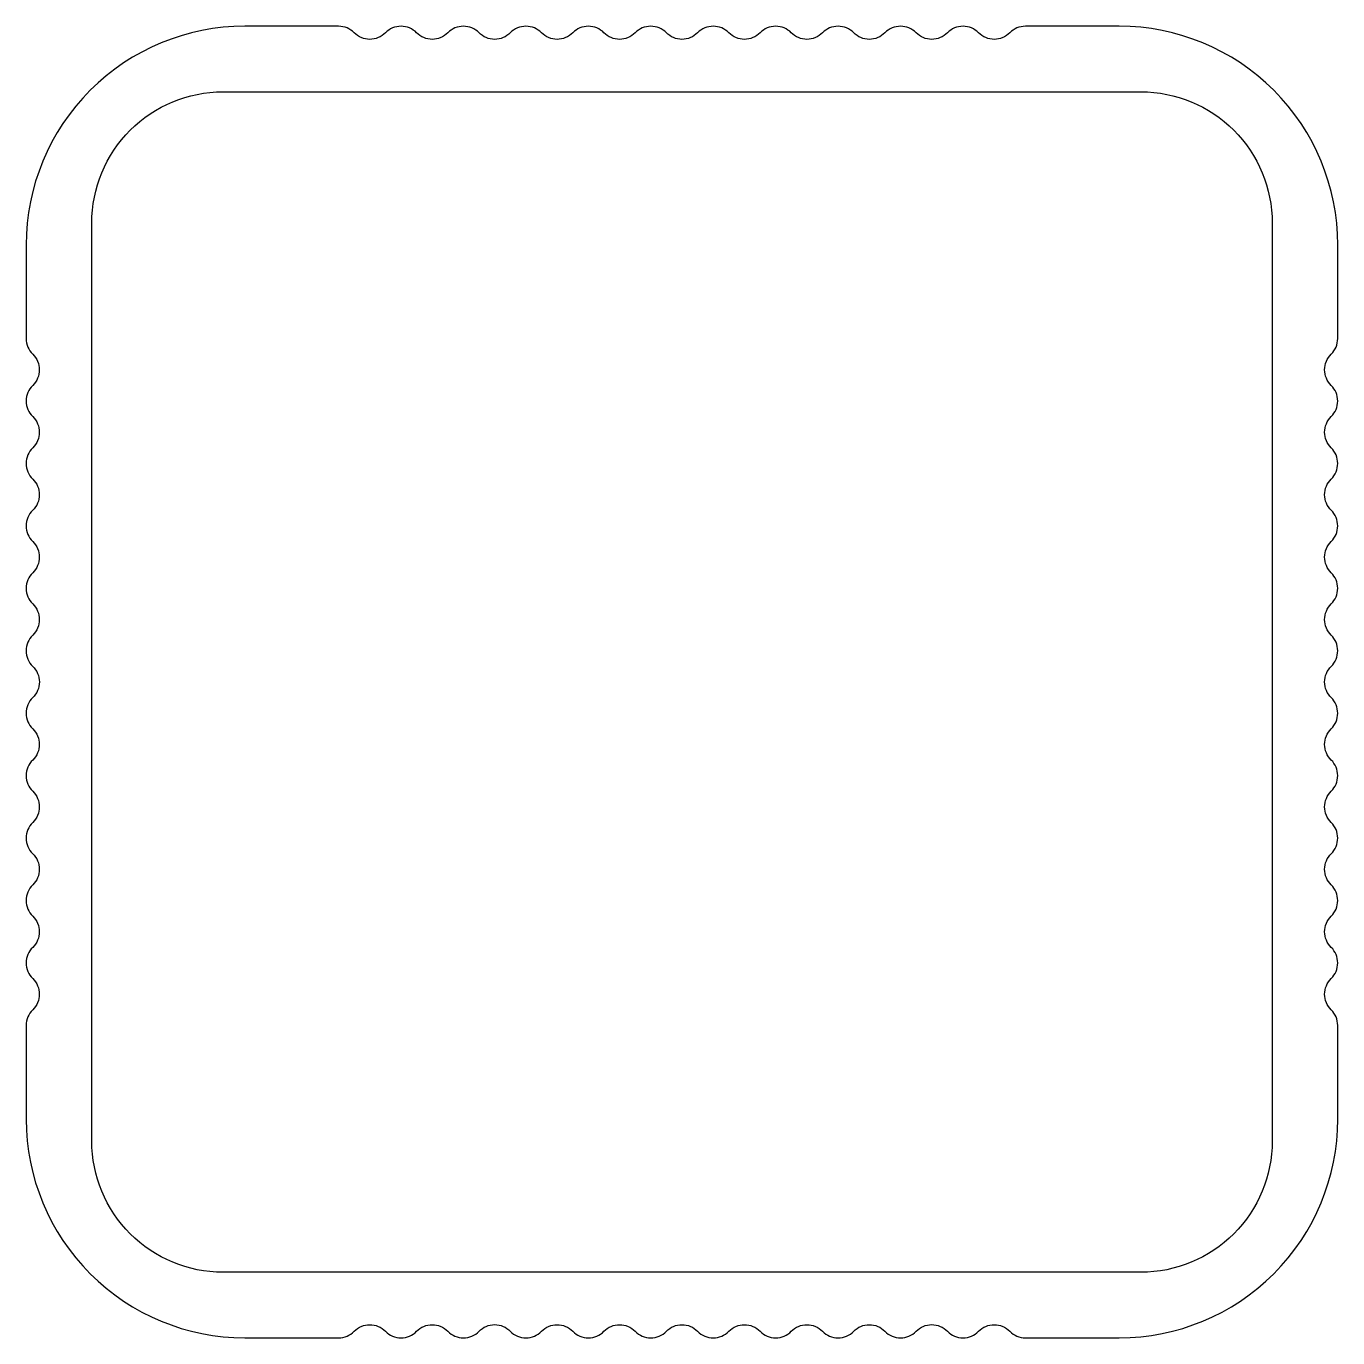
# Model space of a CAD drawing. Extents: x 165.3 to 195.3, y 215.3 to 245.3.
import ezdxf

# ---------------------------------------------------------------- set-up
doc = ezdxf.new("R2010")
doc.units = 0
doc.layers.get('0').update_dxf_attribs({"linetype": 'CONTINUOUS'})

msp = doc.modelspace()

# ---------------------------------------------------------------- linework, layer by layer
for points in [[(174.22, 215.454, -0.420084), (174.934, 215.454, 0.420084), (175.648, 215.454, -0.420084), (176.363, 215.454, 0.420084), (177.077, 215.454, -0.420084), (177.791, 215.454, 0.420084), (178.505, 215.454, -0.420084), (179.219, 215.454, 0.420084), (179.933, 215.454, -0.420084), (180.647, 215.454, 0.420084), (181.362, 215.454, -0.420084), (182.076, 215.454, 0.420084), (182.79, 215.454, -0.420084), (183.504, 215.454, 0.420084), (184.218, 215.454, -0.420084), (184.932, 215.454, 0.420084), (185.646, 215.454, -0.420084), (186.361, 215.454, 0.420084), (187.075, 215.454, -0.420084), (187.789, 215.454, 0.201513), (188.146, 215.304), (190.29, 215.304, 0.414214), (195.29, 220.304), (195.29, 222.449, 0.201513), (195.14, 222.806, -0.420084), (195.14, 223.52, 0.420084), (195.14, 224.234, -0.420084), (195.14, 224.948, 0.420084), (195.14, 225.663, -0.420084), (195.14, 226.377, 0.420084), (195.14, 227.091, -0.420084), (195.14, 227.805, 0.420084), (195.14, 228.519, -0.420084), (195.14, 229.233, 0.420084), (195.14, 229.947, -0.420084), (195.14, 230.662, 0.420084), (195.14, 231.376, -0.420084), (195.14, 232.09, 0.420084), (195.14, 232.804, -0.420084), (195.14, 233.518, 0.420084), (195.14, 234.232, -0.420084), (195.14, 234.946, 0.420084), (195.14, 235.661, -0.420084), (195.14, 236.375, 0.420084), (195.14, 237.089, -0.420084), (195.14, 237.803, 0.201513), (195.29, 238.16), (195.29, 240.304, 0.414214), (190.29, 245.304), (188.146, 245.304, 0.201513), (187.789, 245.154, -0.420084), (187.075, 245.154, 0.420084), (186.361, 245.154, -0.420084), (185.646, 245.154, 0.420084), (184.932, 245.154, -0.420084), (184.218, 245.154, 0.420084), (183.504, 245.154, -0.420084), (182.79, 245.154, 0.420084), (182.076, 245.154, -0.420084), (181.362, 245.154, 0.420084), (180.647, 245.154, -0.420084), (179.933, 245.154, 0.420084), (179.219, 245.154, -0.420084), (178.505, 245.154, 0.420084), (177.791, 245.154, -0.420084), (177.077, 245.154, 0.420084), (176.363, 245.154, -0.420084), (175.648, 245.154, 0.420084), (174.934, 245.154, -0.420084), (174.22, 245.154, 0.420084), (173.506, 245.154, -0.420084), (172.792, 245.154, 0.201513), (172.435, 245.304), (170.29, 245.304, 0.414214), (165.29, 240.304), (165.29, 238.16, 0.201513), (165.44, 237.803, -0.420084), (165.44, 237.089, 0.420084), (165.44, 236.375, -0.420084), (165.44, 235.661, 0.420084), (165.44, 234.946, -0.420084), (165.44, 234.232, 0.420084), (165.44, 233.518, -0.420084), (165.44, 232.804, 0.420084), (165.44, 232.09, -0.420084), (165.44, 231.376, 0.420084), (165.44, 230.662, -0.420084), (165.44, 229.947, 0.420084), (165.44, 229.233, -0.420084), (165.44, 228.519, 0.420084), (165.44, 227.805, -0.420084), (165.44, 227.091, 0.420084), (165.44, 226.377, -0.420084), (165.44, 225.663, 0.420084), (165.44, 224.948, -0.420084), (165.44, 224.234, 0.420084), (165.44, 223.52, -0.420084), (165.44, 222.806, 0.201513), (165.29, 222.449), (165.29, 220.304, 0.414214), (170.29, 215.304), (172.435, 215.304, 0.201513), (172.792, 215.454, -0.420084), (173.506, 215.454, 0.420084)], [(169.79, 216.804, -0.414214), (166.79, 219.804), (166.79, 240.804, -0.414214), (169.79, 243.804), (190.79, 243.804, -0.414214), (193.79, 240.804), (193.79, 219.804, -0.414214), (190.79, 216.804)]]:
    msp.add_lwpolyline(points, format="xyb", close=True)

doc.saveas('drawing.dxf')
